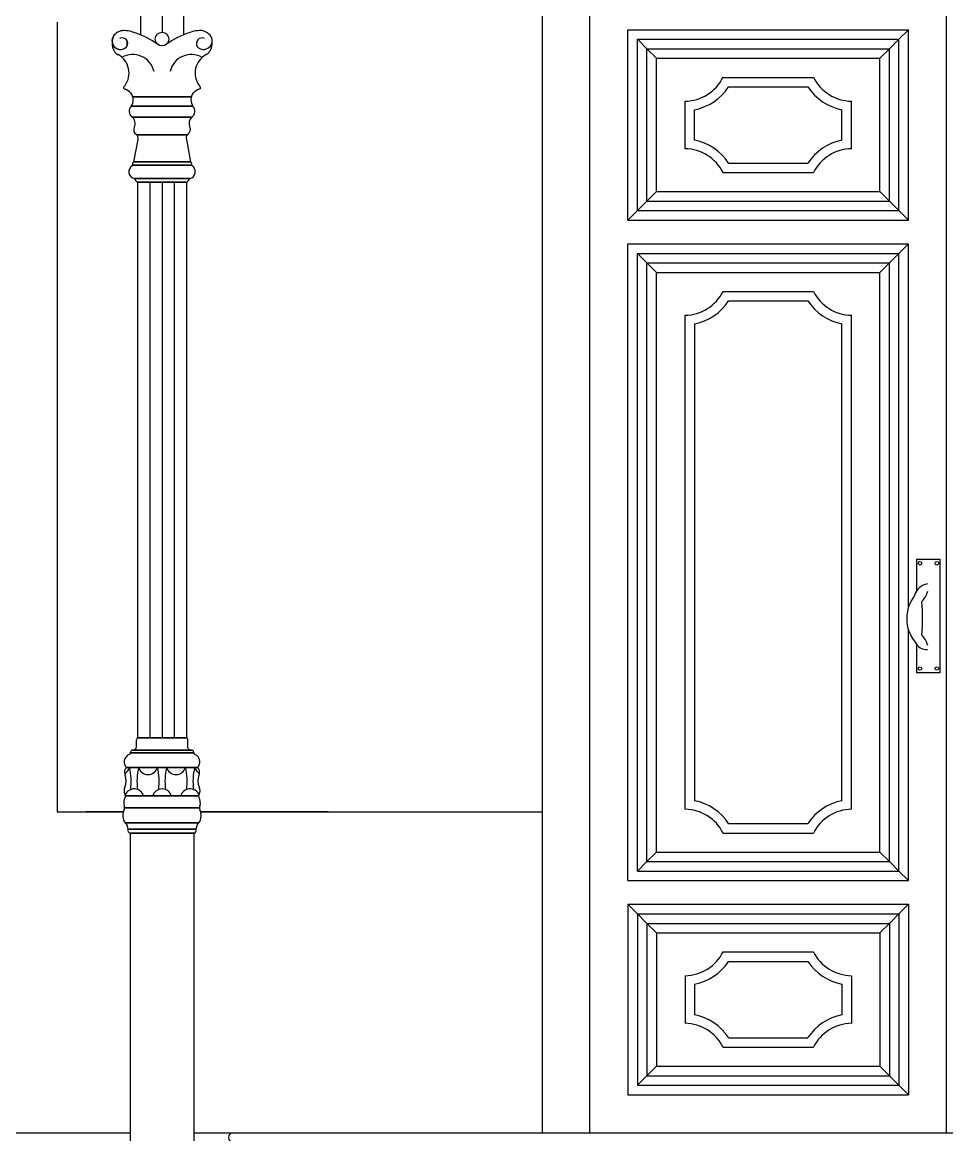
# Model space of a CAD drawing. Header units: millimetres. Extents: x 60 to 102290, y 34 to 65730.
# Drawn here: x 24681 to 26625, y 52118 to 54458 of the extents above; entities that cross this region are included whole.
import ezdxf

# ---------------------------------------------------------------- set-up
doc = ezdxf.new("R2010")
doc.units = ezdxf.units.MM

msp = doc.modelspace()

# ---------------------------------------------------------------- linework, layer by layer
at = {"ltscale": 100}
for p, q in [((24929.4, 54730.9), (24929.4, 54431.4)), ((24974.7, 54730.9), (24974.7, 54436.7)), ((25020.1, 54730.9), (25020.1, 54431.4)), ((25774.7, 52122), (25774.7, 54622)), ((24754.1, 54457.9), (24754.1, 52797)), ((24901.5, 54407.9), (24901.5, 54418.2)), ((24913.2, 54301), (25036.2, 54301)), ((25036.2, 54301), (24913.2, 54301)), ((24909.7, 54281.1), (25039.7, 54281.1)), ((25039.7, 54281.1), (24909.7, 54281.1)), ((24912.4, 54258), (25037.1, 54258)), ((25037.1, 54258), (24912.4, 54258)), ((24921.1, 54221.3), (25028.3, 54221.3)), ((25028.4, 54221.3), (24921.1, 54221.3)), ((24923.6, 54211), (24914.6, 54164.1)), ((25025.8, 54211), (25034.8, 54164.1)), ((24912.7, 54157), (25036.7, 54157)), ((25036.7, 54157), (24912.7, 54157)), ((24914.6, 54164.1), (25034.8, 54164.1)), ((25034.8, 54164.1), (24914.6, 54164.1)), ((24916.5, 54129.3), (25033, 54129.3)), ((25033, 54129.3), (24916.5, 54129.3)), ((24923.4, 54121.7), (24923.4, 52952.8)), ((25024.4, 54121.7), (24923.4, 54121.7)), ((24925.1, 54121.7), (25026, 54121.7)), ((24949.1, 54121.7), (24949.1, 52952.8)), ((24974.7, 54121.7), (24974.7, 52952.8)), ((25000.4, 54121.7), (25000.4, 52952.8)), ((25026, 54121.7), (25026, 52952.8)), ((26624.7, 52122), (26624.7, 53987.2)), ((24923.4, 52952.8), (25026, 52952.8)), ((25026, 52952.8), (24923.4, 52952.8)), ((24908.4, 52921.2), (25041.1, 52921.2)), ((25041.1, 52921.2), (24908.4, 52921.2)), ((25036.1, 52926.9), (24912, 52926.9)), ((24913.4, 52926.9), (25037.5, 52926.9)), ((24899.2, 52890.3), (25050.3, 52890.3)), ((25050.3, 52890.3), (24899.2, 52890.3)), ((24898.1, 52830.4), (25051.4, 52830.4)), ((25051.4, 52830.4), (24898.1, 52830.4)), ((24957.1, 52830.4), (24957.1, 52835.6)), ((24754.1, 52797), (24893.4, 52797)), ((24893.4, 52797), (24814.1, 52797)), ((24895.9, 52805.5), (25053.5, 52805.5)), ((25053.5, 52805.5), (24895.9, 52805.5)), ((25324.1, 52797), (25056, 52797)), ((25056, 52797), (25774.7, 52797)), ((24897.2, 52773.8), (25052.3, 52773.8)), ((25052.3, 52773.8), (24897.2, 52773.8)), ((24903.3, 52760.5), (25046.1, 52760.5)), ((25046.1, 52760.5), (24903.3, 52760.5)), ((24907.6, 52752.1), (24907.6, 52002)), ((24907.6, 52752.1), (25041.8, 52752.1)), ((25041.8, 52752.1), (24907.6, 52752.1)), ((25041.8, 52752.1), (25041.8, 52002)), ((22196.8, 52122), (24907.6, 52122)), ((25041.8, 52122), (28207.6, 52122)), ((25124.7, 52122), (28124.8, 52122))]:
    msp.add_line(p, q, dxfattribs=at)
at = {"ltscale": 50}
for p, q in [((25874.7, 52122), (25874.7, 54522)), ((26624.7, 52122), (26624.7, 54522)), ((25874.7, 52122), (27374.7, 52122))]:
    msp.add_line(p, q, dxfattribs=at)
at = {"ltscale": 4}
for p, q in [((25954.7, 54041.6), (25954.7, 54442)), ((25954.7, 54442), (26544.7, 54442)), ((26544.7, 54442), (26524.7, 54422)), ((26544.7, 54041.6), (26544.7, 54442)), ((25974.7, 54061.6), (25974.7, 54422)), ((25974.7, 54422), (26524.7, 54422)), ((25974.7, 54422), (25994.7, 54402)), ((26524.7, 54422), (26504.7, 54402)), ((26524.7, 54061.6), (26524.7, 54422)), ((25994.7, 54081.6), (25994.7, 54402)), ((25994.7, 54402), (26504.7, 54402)), ((25994.7, 54402), (26014.7, 54382)), ((26504.7, 54402), (26484.7, 54382)), ((26504.7, 54081.6), (26504.7, 54402)), ((26014.7, 54101.6), (26014.7, 54382)), ((26014.7, 54382), (26484.7, 54382)), ((26484.7, 54101.6), (26484.7, 54382)), ((26154.7, 54342), (26344.7, 54342)), ((26166.2, 54322), (26333.2, 54322)), ((26074.7, 54191.7), (26074.7, 54291.9)), ((26424.7, 54191.7), (26424.7, 54291.9)), ((26094.7, 54209.6), (26094.7, 54274)), ((26404.7, 54209.6), (26404.7, 54274)), ((26166.2, 54161.6), (26333.2, 54161.6)), ((26154.7, 54141.6), (26344.7, 54141.6)), ((25974.7, 54061.6), (25994.7, 54081.6)), ((25994.7, 54081.6), (26014.7, 54101.6)), ((25994.7, 54081.6), (26504.7, 54081.6)), ((26014.7, 54101.6), (26484.7, 54101.6)), ((26504.7, 54081.6), (26484.7, 54101.6)), ((26524.7, 54061.6), (26504.7, 54081.6)), ((25954.7, 54041.6), (25974.7, 54061.6)), ((25974.7, 54061.6), (26524.7, 54061.6)), ((26544.7, 54041.6), (26524.7, 54061.6)), ((25954.7, 54041.6), (26544.7, 54041.6)), ((25954.7, 52652.5), (25954.7, 53991.6)), ((25954.7, 53991.6), (26544.7, 53991.6)), ((26544.7, 53991.6), (26524.7, 53971.6)), ((26544.7, 53228.4), (26544.7, 53991.6)), ((25974.7, 52672.5), (25974.7, 53971.6)), ((25974.7, 53971.6), (26524.7, 53971.6)), ((25974.7, 53971.6), (25994.7, 53951.6)), ((26524.7, 53971.6), (26504.7, 53951.6)), ((26524.7, 52672.5), (26524.7, 53971.6)), ((25994.7, 52692.5), (25994.7, 53951.6)), ((25994.7, 53951.6), (26504.7, 53951.6)), ((25994.7, 53951.6), (26014.7, 53931.6)), ((26504.7, 53951.6), (26484.7, 53931.6)), ((26504.7, 52692.5), (26504.7, 53951.6)), ((26014.7, 52712.5), (26014.7, 53931.6)), ((26014.7, 53931.6), (26484.7, 53931.6)), ((26484.7, 52712.5), (26484.7, 53931.6)), ((26154.7, 53891.6), (26344.7, 53891.6)), ((26166.2, 53871.6), (26333.2, 53871.6)), ((26074.7, 52802.6), (26074.7, 53841.5)), ((26094.7, 53823.6), (26094.7, 52820.5)), ((26404.7, 52820.5), (26404.7, 53823.6)), ((26424.7, 52802.6), (26424.7, 53841.5)), ((26562.5, 53262.9), (26562.5, 53328.8)), ((26562.5, 53328.8), (26610.7, 53328.8)), ((26610.7, 53328.8), (26610.7, 53089.6)), ((26544.7, 52652.5), (26544.7, 53179.7)), ((26562.5, 53089.6), (26562.5, 53147.9)), ((26610.7, 53089.6), (26562.5, 53089.6)), ((26166.2, 52772.5), (26333.2, 52772.5)), ((26154.7, 52752.5), (26344.7, 52752.5)), ((25994.7, 52692.5), (26014.7, 52712.5)), ((26014.7, 52712.5), (26484.7, 52712.5)), ((26504.7, 52692.5), (26484.7, 52712.5)), ((25974.7, 52672.5), (25994.7, 52692.5)), ((25994.7, 52692.5), (26504.7, 52692.5)), ((26524.7, 52672.5), (26504.7, 52692.5)), ((25954.7, 52652.5), (26544.7, 52652.5)), ((25974.7, 52672.5), (26524.7, 52672.5)), ((26544.7, 52652.5), (26524.7, 52672.5)), ((25954.7, 52602.5), (25954.7, 52202)), ((25954.7, 52602.5), (26544.7, 52602.5)), ((25954.7, 52602.5), (25974.7, 52582.5)), ((25974.7, 52582.5), (25974.7, 52222)), ((25974.7, 52582.5), (26524.7, 52582.5)), ((25974.7, 52582.5), (25994.7, 52562.5)), ((26524.7, 52582.5), (26504.7, 52562.5)), ((26544.7, 52602.5), (26524.7, 52582.5)), ((26524.7, 52582.5), (26524.7, 52222)), ((26544.7, 52602.5), (26544.7, 52202)), ((25994.7, 52562.5), (26504.7, 52562.5)), ((25994.7, 52562.5), (25994.7, 52242)), ((25994.7, 52562.5), (26014.7, 52542.5)), ((26504.7, 52562.5), (26484.7, 52542.5)), ((26504.7, 52562.5), (26504.7, 52242)), ((26014.7, 52542.5), (26014.7, 52262)), ((26014.7, 52542.5), (26484.7, 52542.5)), ((26484.7, 52542.5), (26484.7, 52262)), ((26154.7, 52502.5), (26344.7, 52502.5)), ((26166.2, 52482.5), (26333.2, 52482.5)), ((26074.7, 52452.3), (26074.7, 52352.1)), ((26424.7, 52452.3), (26424.7, 52352.1)), ((26094.7, 52434.4), (26094.7, 52370.1)), ((26404.7, 52434.4), (26404.7, 52370.1)), ((26154.7, 52302), (26344.7, 52302)), ((26166.2, 52322), (26333.2, 52322)), ((25994.7, 52242), (26014.7, 52262)), ((26014.7, 52262), (26484.7, 52262)), ((26504.7, 52242), (26484.7, 52262)), ((25974.7, 52222), (25994.7, 52242)), ((25994.7, 52242), (26504.7, 52242)), ((26524.7, 52222), (26504.7, 52242)), ((25974.7, 52222), (26524.7, 52222)), ((26544.7, 52202), (26524.7, 52222)), ((25954.7, 52202), (26544.7, 52202))]:
    msp.add_line(p, q, dxfattribs=at)
at = {"ltscale": 100}
msp.add_circle((24974.7, 54422.4), 14.3, dxfattribs=at)
at = {"ltscale": 4}
for centre in [(26568.8, 53319.9), (26604.5, 53319.9), (26568.8, 53098.5), (26604.5, 53098.5)]:
    msp.add_circle(centre, 3.75, dxfattribs=at)
at = {"ltscale": 100}
for centre, radius, start, end in [((24887.5, 54418.8), 18.1, 140.0762, 317.5992), ((24903.2, 54414.2), 33.7, 151.4588, 209.6547), ((24894.4, 54413.5), 26.8, 79.3422, 143.6747), ((24894.4, 54413.5), 26.8, 79.3422, 140.7774), ((24899.3, 54399.8), 40.1, 66.6143, 89.9999), ((24861.8, 54266.7), 178, 53.991, 72.5203), ((25086.3, 54269), 175.4, 107.4754, 126.0767), ((25050.1, 54399.8), 40.1, 90, 114.2657), ((25062, 54418.8), 18.1, 222.4008, 39.9238), ((25055.1, 54413.5), 26.8, 39.2226, 100.6578), ((24887.5, 54418.8), 18.1, 144.3759, 317.5992), ((24890.8, 54413), 11.9, 327.593, 116.1967), ((25058.7, 54413), 11.9, 63.8033, 212.407), ((25058.7, 54413), 11.9, 63.8033, 212.407), ((25046.3, 54414.2), 33.7, 330.3453, 4.2091), ((25046.3, 54414.2), 33.7, 330.3453, 4.2091), ((24893.5, 54410.2), 23.4, 212.8273, 241.4915), ((24860.8, 54350.8), 44.5, 324.1741, 60.9977), ((24913, 54343.9), 46, 13.16, 119.5171), ((25036.4, 54343.9), 46, 60.4829, 166.84), ((25088.7, 54350.8), 44.5, 118.6583, 215.8259), ((25055.9, 54410.2), 23.4, 299.1619, 327.1727), ((25055.9, 54410.2), 23.4, 299.1619, 327.1727), ((24896.8, 54320.2), 3.13, 129.9692, 271.9574), ((24883, 54335.7), 17.7, 312.0286, 321.6651), ((24884.8, 54284.9), 34.3, 44.6382, 69.3667), ((25064.6, 54284.9), 34.3, 106.9357, 135.3618), ((25066.5, 54335.7), 17.7, 218.3349, 227.9714), ((25052.6, 54320.2), 3.13, 309.5263, 50.0308), ((24890.5, 54294.8), 23.6, 324.6455, 37.2702), ((25059, 54294.8), 23.6, 142.7298, 215.3545), ((24921.1, 54270.7), 15.5, 137.693, 228.0101), ((25028.3, 54270.7), 15.5, 304.5143, 42.307), ((24901.2, 54245.4), 16.8, 331.5289, 55.1957), ((25048.2, 54245.4), 16.8, 131.6999, 202.9701), ((24928.1, 54232.5), 13.1, 157.7964, 231.7138), ((24915, 54214.4), 9.25, 338.3128, 57.5314), ((25034.4, 54214.4), 9.25, 129.2929, 201.6874), ((25021.3, 54232.5), 13.1, 303.4753, 29.2376), ((24919.2, 54143.6), 14.5, 120.3132, 259.2724), ((24911.5, 54157.4), 1.31, 288.0339, 23.4446), ((24917.3, 54159.8), 5.05, 122.1373, 202.4975), ((25030.3, 54143.6), 14.5, 280.7276, 61.706), ((25032.1, 54159.8), 5.05, 337.1128, 57.8627), ((25038, 54157.4), 1.31, 158.0599, 229.4267), ((24927.8, 54132.6), 11.7, 195.9279, 248.2331), ((25021.7, 54132.6), 11.7, 291.7669, 344.0721), ((24913.4, 52934.6), 7.74, 263.8919, 352.0173), ((24925.7, 52948.4), 4.92, 117.1793, 180), ((24844.8, 52939.4), 76.5, 355.6052, 6.7165), ((25023.8, 52948.4), 4.92, 347.3773, 62.8206), ((25104.6, 52939.4), 76.5, 174.0938, 183.5879), ((25036.1, 52934.6), 7.74, 180, 271.9775), ((24911.6, 52902.3), 16.5, 111.9332, 210.4073), ((24902.4, 52923.1), 6.22, 299.303, 355.7545), ((24912.6, 52923), 3.95, 90, 185.3529), ((25036.9, 52923), 3.95, 354.6471, 98.0855), ((25047, 52923.1), 6.22, 184.2455, 251.4095), ((25037.8, 52902.3), 16.5, 329.5927, 64.0397), ((24910.5, 52880.5), 14.8, 154.5367, 206.3006), ((24886.4, 52896.3), 20.8, 297.2089, 343.5234), ((24895, 52890.5), 4.22, 300.7059, 54.8824), ((24768.5, 52860.2), 141.2, 353.4364, 12.3499), ((25063.2, 52860.2), 141.2, 167.6501, 186.5636), ((24945.3, 52896.3), 20.8, 196.4766, 343.5234), ((24827.4, 52860.2), 141.2, 353.4364, 12.3499), ((25122.1, 52860.2), 141.2, 167.6501, 186.5636), ((25004.2, 52896.3), 20.8, 196.4766, 343.5234), ((24886.3, 52860.2), 141.2, 353.4364, 12.3499), ((25181, 52860.2), 141.2, 167.6501, 186.5636), ((25063.1, 52896.3), 20.8, 196.4766, 242.5342), ((25054.5, 52890.5), 4.22, 125.1176, 239.2941), ((25039, 52880.5), 14.8, 333.6994, 25.4633), ((24862.9, 52862.4), 36.2, 338.545, 18.6788), ((25086.5, 52862.4), 36.2, 161.3212, 201.455), ((24914, 52840.8), 19.2, 154.5086, 202.2742), ((24915.9, 52824.4), 20.8, 16.4766, 155.6553), ((24974.8, 52824.4), 20.8, 16.4766, 163.5234), ((25033.7, 52824.4), 20.8, 24.52, 163.5234), ((25035.5, 52840.8), 19.2, 337.7258, 25.4914), ((24918.9, 52815.9), 24.8, 150.3148, 195.496), ((24894.4, 52830.4), 3.64, 323.6832, 61.3676), ((25055, 52830.4), 3.64, 118.6324, 216.3168), ((25030.5, 52815.9), 24.8, 344.504, 29.6852), ((24921.2, 52789.6), 28.8, 155.1719, 213.2865), ((24887.3, 52805.4), 8.68, 334.9067, 26.7263), ((25028.2, 52789.6), 28.8, 326.7135, 24.8281), ((25062.2, 52805.4), 8.68, 153.2737, 205.0933), ((24885.9, 52760.5), 17.4, 358.1838, 49.7373), ((25063.5, 52760.5), 17.4, 130.2627, 181.8162), ((24908.8, 52757.9), 5.83, 158.7868, 258.6619), ((25040.7, 52757.9), 5.83, 281.3381, 21.2132), ((25124.7, 52112), 10, 90, 270)]:
    msp.add_arc(centre, radius, start, end, dxfattribs=at)
at = {"ltscale": 4}
for centre, radius, start, end in [((26073.3, 54383.2), 91.3, 270.922, 333.1979), ((26426.2, 54383.2), 91.3, 206.8021, 269.078), ((26073.3, 54383.2), 111.3, 281.1241, 326.6603), ((26426.2, 54383.2), 111.3, 213.3397, 258.8759), ((26073.3, 54100.5), 111.3, 33.3397, 78.8759), ((26426.2, 54100.5), 111.3, 101.1241, 146.6603), ((26073.3, 54100.5), 91.3, 26.8021, 89.078), ((26426.2, 54100.5), 91.3, 90.922, 153.1979), ((26073.3, 53932.8), 91.3, 270.922, 333.1979), ((26073.3, 53932.8), 111.3, 281.1241, 326.6603), ((26426.2, 53932.8), 111.3, 213.3397, 258.8759), ((26426.2, 53932.8), 91.3, 206.8021, 269.078), ((26589.8, 53243.4), 33.6, 98.9876, 164.5313), ((26532, 53276.4), 55.3, 317.8288, 343.8164), ((26619.5, 53204), 78.6, 142.1125, 219.3812), ((26056.9, 53204), 517.3, 356.1043, 3.8957), ((26532, 53131.7), 55.3, 16.1836, 42.1712), ((26582.7, 53164.4), 26, 203.0845, 274.2608), ((26073.3, 52711.3), 111.3, 33.3397, 78.8759), ((26426.2, 52711.3), 111.3, 101.1241, 146.6603), ((26073.3, 52711.3), 91.3, 26.8021, 89.078), ((26426.2, 52711.3), 91.3, 90.922, 153.1979), ((26073.3, 52543.6), 91.3, 270.922, 333.1979), ((26426.2, 52543.6), 91.3, 206.8021, 269.078), ((26073.3, 52543.6), 111.3, 281.1241, 326.6603), ((26426.2, 52543.6), 111.3, 213.3397, 258.8759), ((26073.3, 52260.9), 91.3, 26.8021, 89.078), ((26073.3, 52260.9), 111.3, 33.3397, 78.8759), ((26426.2, 52260.9), 111.3, 101.1241, 146.6603), ((26426.2, 52260.9), 91.3, 90.922, 153.1979)]:
    msp.add_arc(centre, radius, start, end, dxfattribs=at)

doc.saveas('drawing.dxf')
